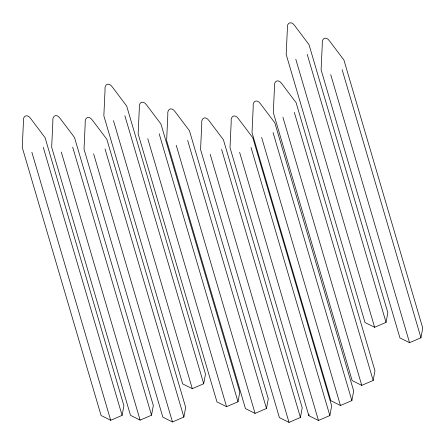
<?xml version="1.0" encoding="UTF-8"?>
<svg xmlns="http://www.w3.org/2000/svg" width="445" height="445" viewBox="0 0 445 445"><rect width="100%" height="100%" fill="white"/><g stroke="black" fill="none" stroke-linecap="round" stroke-linejoin="round"><path stroke-width="0.67" d="M122.102 415.38L123.899 405.69L45.067 137.622L30.705 118.57C27.279 113.531 22.562 115.672 23.446 121.691L22.25 147.429L101.082 415.497L110.694 420.28L122.102 415.38L43.271 147.312M151.528 415.207L153.325 405.517L74.493 137.449L60.125 118.403C56.704 113.358 51.987 115.505 52.872 121.518L51.676 147.262L130.502 415.33L140.119 420.113L151.528 415.207L72.696 147.139M183.868 417.054L185.665 407.364L106.839 139.296L92.471 120.245C89.045 115.205 84.328 117.347 85.212 123.365L84.016 149.108L162.848 417.176L172.46 421.955L183.868 417.054L105.042 148.986M203.699 383.751L205.49 374.061L126.664 105.993L112.296 86.942C108.875 81.902 104.152 84.049 105.037 90.062L103.846 115.806L182.672 383.874L192.285 388.657L203.699 383.751L124.867 115.683M237.986 401.785L239.783 392.095L160.951 124.027L146.589 104.981C143.162 99.936 138.445 102.083 139.329 108.096L138.134 133.839L216.965 401.907L226.577 406.691L237.986 401.785L159.16 133.717M266.483 408.482L268.279 398.792L189.453 130.724L175.085 111.673C171.659 106.633 166.942 108.775 167.826 114.793L166.63 140.537L245.462 408.605L255.074 413.383L266.483 408.482L187.657 140.414M300.425 417.482L302.222 407.792L223.396 139.724L209.028 120.673C205.601 115.633 200.884 117.775 201.769 123.793L200.573 149.531L279.404 417.599L289.016 422.383L300.425 417.482L221.599 149.414M308.841 415.686L230.009 147.618L231.205 121.88C230.321 115.861 235.038 113.714 238.464 118.759L252.827 137.805L331.659 405.873L329.862 415.563L318.453 420.469L308.841 415.686L309.08 414.395M351.873 400.595L353.664 390.91L274.838 122.837L260.47 103.791C257.049 98.746 252.326 100.893 253.211 106.911L252.02 132.649L330.846 400.717L340.458 405.501L351.873 400.595L273.041 132.527M373.16 380.464L374.957 370.774L296.131 102.706L281.763 83.654C278.336 78.615 273.619 80.756 274.504 86.775L273.308 112.513L352.14 380.581L361.752 385.364L373.16 380.464L294.334 112.396M386.038 322.386L387.834 312.696L309.008 44.628L294.64 25.576C291.214 20.537 286.497 22.678 287.381 28.697L286.185 54.44L365.017 322.508L374.629 327.286L386.038 322.386L307.211 54.318M420.953 337.777L422.75 328.087L343.918 60.019L329.556 40.973C326.129 35.928 321.412 38.075 322.297 44.088L321.101 69.832L399.933 337.9L409.545 342.683L420.953 337.777L342.127 69.709M330.718 74.615L409.545 342.683M295.803 59.218L374.629 327.286M282.925 117.296L361.752 385.364M261.632 137.433L340.458 405.501M251.036 147.495L329.862 415.563M239.627 152.401L318.453 420.469M210.19 154.315L289.016 422.383M176.248 145.315L255.074 413.383M147.751 138.623L226.577 406.691M113.458 120.589L192.285 388.657M93.634 153.887L172.46 421.955M61.288 152.045L140.119 420.113M31.862 152.212L110.694 420.28"/></g></svg>
